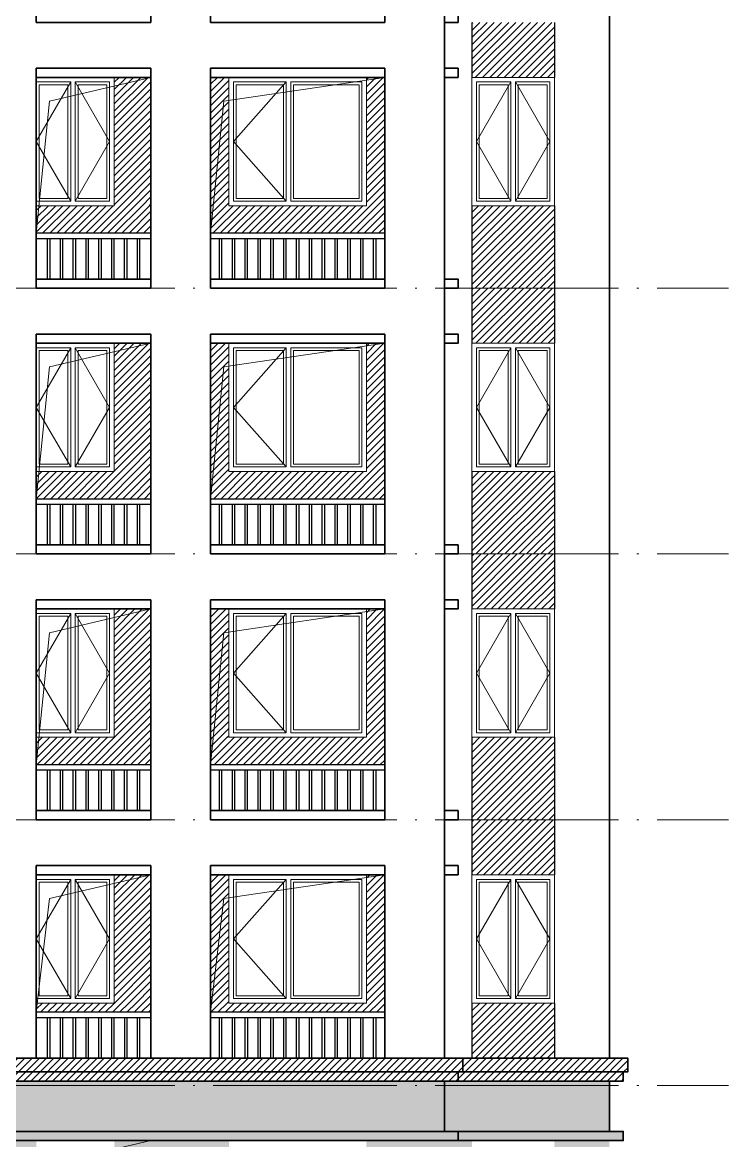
# Model space of a CAD drawing. Extents: x 27938 to 983267, y -209821 to 1628073.
# Drawn here: x 724915 to 732617, y 45640 to 57840 of the extents above; entities that cross this region are included whole.
import ezdxf
from ezdxf.xclip import XClip

# ---------------------------------------------------------------- set-up
doc = ezdxf.new("R2010")
doc.units = 0
doc.header["$LTSCALE"] = 1000
doc.header["$MEASUREMENT"] = 0
doc.header["$XCLIPFRAME"] = 0
doc.linetypes.add('DOTE', pattern=[2.42, 2, -0.2, 0.02, -0.2])
doc.layers.add('3-剖面填充（细）', color=250, linetype='Continuous')
doc.layers.add('Stair-栏杆', color=142, linetype='Continuous')
for name, color, linetype, lineweight in [('DOTE', 19, 'DOTE', 9), ('WINDOW', 144, 'Continuous', 15), ('立面-中轮廓线', 213, 'Continuous', 35), ('立面-普通轮廓', 7, 'Continuous', 18), ('立面-洞口示意', 152, 'Continuous', 13), ('立面-窗开启线', 250, 'Continuous', 13)]:
    doc.layers.add(name, color=color, linetype=linetype, lineweight=lineweight)
pattern_1 = [(45, (223561.654, -4e-12), (-39.2886205, 39.2886205), [])]
pattern_2 = [(45, (223511.654, -4e-12), (-39.2886205, 39.2886205), [])]
pattern_3 = [(45, (169682.19, 13864.28), (-39.2886205, 39.2886205), [])]
pattern_4 = [(45, (169632.19, 13864.28), (-39.2886205, 39.2886205), [])]

# ---------------------------------------------------------------- blocks, each defined once
blk = doc.blocks.new('A$C318717E3')
at = {"layer": 'WINDOW'}
for points in [[(50, 1350), (425, 1350), (425, 50), (50, 50)], [(850, 1350), (475, 1350), (475, 50), (850, 50)]]:
    blk.add_lwpolyline(points, close=True, dxfattribs=at)
at = {"layer": 'WINDOW', "color": 250}
for points in [[(80, 1320), (395, 1320), (395, 80), (80, 80)], [(820, 1320), (505, 1320), (505, 80), (820, 80)]]:
    blk.add_lwpolyline(points, close=True, dxfattribs=at)
at = {"layer": '立面-普通轮廓'}
blk.add_lwpolyline([(0, 1400), (900, 1400), (900, 0), (0, 0)], close=True, dxfattribs=at)
at = {"layer": '立面-窗开启线', "color": 251, "ltscale": 0.5, "true_color": 0x636466}
for points in [[(425, 1350), (50, 700), (425, 50)], [(475, 1350), (850, 700), (475, 50)]]:
    blk.add_lwpolyline(points, dxfattribs=at)
blk = doc.blocks.new('A$C1F9D7F8A')
at = {"layer": 'WINDOW'}
for points in [[(-1450, 1350), (-875, 1350), (-875, 50), (-1450, 50)], [(-50, 1350), (-825, 1350), (-825, 50), (-50, 50)]]:
    blk.add_lwpolyline(points, close=True, dxfattribs=at)
at = {"layer": 'WINDOW', "color": 250}
for points in [[(-1420, 1320), (-905, 1320), (-905, 80), (-1420, 80)], [(-80, 1320), (-795, 1320), (-795, 80), (-80, 80)]]:
    blk.add_lwpolyline(points, close=True, dxfattribs=at)
at = {"layer": '立面-普通轮廓'}
blk.add_lwpolyline([(0, 1400), (-1500, 1400), (-1500, 0), (0, 0)], close=True, dxfattribs=at)
at = {"layer": '立面-窗开启线', "color": 251, "ltscale": 0.5, "true_color": 0x636466}
blk.add_lwpolyline([(-875, 1350), (-1450, 700), (-875, 50)], dxfattribs=at)
blk = doc.blocks.new('HFHFHTFHFHTF')
at = {"layer": 'Stair-栏杆'}
for p, q in [((780196, 32976), (778946, 32976)), ((782746, 32976), (780846, 32976)), ((780196, 32916), (778946, 32916)), ((782746, 32916), (780846, 32916))]:
    blk.add_line(p, q, dxfattribs=at)
for points in [[(779066, 32916), (779066, 32476)], [(779096, 32476), (779096, 32916)], [(779206, 32916), (779206, 32476)], [(779236, 32476), (779236, 32916)], [(779346, 32916), (779346, 32476)], [(779376, 32476), (779376, 32916)], [(779486, 32916), (779486, 32476)], [(779516, 32476), (779516, 32916)], [(779626, 32916), (779626, 32476)], [(779656, 32476), (779656, 32916)], [(779766, 32916), (779766, 32476)], [(779796, 32476), (779796, 32916)], [(779906, 32916), (779906, 32476)], [(779936, 32476), (779936, 32916)], [(780046, 32916), (780046, 32476)], [(780076, 32476), (780076, 32916)], [(780941, 32916), (780941, 32476)], [(780971, 32476), (780971, 32916)], [(781081, 32916), (781081, 32476)], [(781111, 32476), (781111, 32916)], [(781221, 32916), (781221, 32476)], [(781251, 32476), (781251, 32916)], [(781361, 32916), (781361, 32476)], [(781391, 32476), (781391, 32916)], [(781501, 32916), (781501, 32476)], [(781531, 32476), (781531, 32916)], [(781641, 32916), (781641, 32476)], [(781671, 32476), (781671, 32916)], [(781781, 32916), (781781, 32476)], [(781811, 32476), (781811, 32916)], [(781921, 32916), (781921, 32476)], [(781951, 32476), (781951, 32916)], [(782061, 32916), (782061, 32476)], [(782091, 32476), (782091, 32916)], [(782201, 32916), (782201, 32476)], [(782231, 32476), (782231, 32916)], [(782341, 32916), (782341, 32476)], [(782371, 32476), (782371, 32916)], [(782481, 32916), (782481, 32476)], [(782511, 32476), (782511, 32916)], [(782621, 32916), (782621, 32476)], [(782651, 32476), (782651, 32916)]]:
    blk.add_lwpolyline(points, dxfattribs=at)
at = {"layer": '立面-中轮廓线'}
for p, q in [((783396, 35276), (783396, 32376)), ((785196, 35276), (785196, 32376)), ((778946, 34776), (778946, 32376)), ((780196, 34776), (780196, 32376)), ((780846, 34776), (780846, 32376)), ((782746, 34776), (782746, 32376))]:
    blk.add_line(p, q, dxfattribs=at)
for points in [[(780196, 34776), (778946, 34776)], [(782746, 34776), (780846, 34776)], [(783396, 34676), (783546, 34676), (783546, 34776), (783396, 34776)], [(778946, 34676), (780196, 34676)], [(780846, 34676), (782746, 34676)], [(780196, 32476), (778946, 32476)], [(782746, 32476), (780846, 32476)], [(783396, 32376), (783546, 32376), (783546, 32476), (783396, 32476)], [(778946, 32376), (780196, 32376)], [(780846, 32376), (782746, 32376)]]:
    blk.add_lwpolyline(points, dxfattribs=at)
ref = blk.add_blockref('A$C318717E3', (778896, 33276))
XClip(ref).set_block_clipping_path([(50.0002852819, 0), (900.0002853817, 1399.9999999998)])
for name, p in [('A$C1F9D7F8A', (782546, 33276)), ('A$C318717E3', (783696, 33276))]:
    blk.add_blockref(name, p)
blk = doc.blocks.new('GDFGDGRDGDDDWED')
at = {"layer": '3-剖面填充（细）'}
h = blk.add_hatch(dxfattribs=at)
h.set_pattern_fill('ANSI31', color=256, scale=35)
h.set_pattern_definition([(45, (216010.17, 1423), (-39.2886205, 39.2886205), [])])
h.paths.add_polyline_path([(783696, 35276), (784596, 35276), (784596, 34676), (783696, 34676)])
h = blk.add_hatch(dxfattribs=at)
h.set_pattern_fill('ANSI31', color=256, scale=35)
h.set_pattern_definition(pattern_2)
h.paths.add_polyline_path([(780196, 33276), (779796, 33276), (779796, 34676), (780196, 34676)])
h = blk.add_hatch(dxfattribs=at)
h.set_pattern_fill('ANSI31', color=256, scale=35)
h.set_pattern_definition(pattern_1)
h.paths.add_polyline_path([(781046, 33276), (780846, 33276), (780846, 34676), (781046, 34676)])
h = blk.add_hatch(dxfattribs=at)
h.set_pattern_fill('ANSI31', color=256, scale=35)
h.set_pattern_definition(pattern_1)
h.paths.add_polyline_path([(782746, 33276), (782546, 33276), (782546, 34676), (782746, 34676)])
h = blk.add_hatch(dxfattribs=at)
h.set_pattern_fill('ANSI31', color=256, scale=35)
h.set_pattern_definition(pattern_2)
h.paths.add_polyline_path([(780196, 32976), (778946, 32976), (778946, 33276), (780196, 33276)])
h = blk.add_hatch(dxfattribs=at)
h.set_pattern_fill('ANSI31', color=256, scale=35)
h.set_pattern_definition(pattern_1)
h.paths.add_polyline_path([(782746, 32976), (780846, 32976), (780846, 33276), (782746, 33276)])
h = blk.add_hatch(dxfattribs=at)
h.set_pattern_fill('ANSI31', color=256, scale=35)
h.set_pattern_definition([(45, (216010.17, -877), (-39.2886205, 39.2886205), [])])
h.paths.add_polyline_path([(784596, 32376), (783696, 32376), (783696, 33276), (784596, 33276)])
for p, q in [((783696, 35276), (783696, 34676)), ((784596, 35276), (784596, 34676)), ((783696, 33276), (783696, 32376)), ((784596, 33276), (784596, 32376))]:
    blk.add_line(p, q, dxfattribs=at)

msp = doc.modelspace()

# ---------------------------------------------------------------- hatches: boundary and pattern name
at = {"layer": '3-剖面填充（细）'}
h = msp.add_hatch(dxfattribs=at)
h.set_pattern_fill('ANSI31', color=256, scale=35)
h.set_pattern_definition([(45, (162130.71, 15287.28), (-39.2886205, 39.2886205), [])])
h.paths.add_polyline_path([(729816.2, 49140.3), (730716.4, 49140.3), (730716.9, 48540.3), (729816.8, 48540.3)])
h = msp.add_hatch(dxfattribs=at)
h.set_pattern_fill('ANSI31', color=256, scale=35)
h.set_pattern_definition(pattern_4)
h.paths.add_polyline_path([(726316.6, 47140.3), (725916.5, 47140.3), (725916.5, 48540.3), (726316.6, 48540.3)])
h = msp.add_hatch(dxfattribs=at)
h.set_pattern_fill('ANSI31', color=256, scale=35)
h.set_pattern_definition(pattern_3)
h.paths.add_polyline_path([(727166.6, 47140.3), (726966.6, 47140.3), (726966.6, 48540.3), (727166.6, 48540.3)])
h = msp.add_hatch(dxfattribs=at)
h.set_pattern_fill('ANSI31', color=256, scale=35)
h.set_pattern_definition(pattern_3)
h.paths.add_polyline_path([(728866.6, 47140.3), (728666.6, 47140.3), (728666.6, 48540.3), (728866.6, 48540.3)])
h = msp.add_hatch(dxfattribs=at)
h.set_pattern_fill('ANSI31', color=256, scale=35)
h.set_pattern_definition(pattern_4)
h.paths.add_polyline_path([(725066.5, 47040.3), (726316.6, 47040.3), (726316.6, 47140.3), (725066.5, 47140.3)])
h = msp.add_hatch(dxfattribs=at)
h.set_pattern_fill('ANSI31', color=256, scale=35)
h.set_pattern_definition(pattern_3)
h.paths.add_polyline_path([(726966.6, 47040.3), (728866.6, 47040.3), (728866.6, 47140.3), (726966.6, 47140.3)])
h = msp.add_hatch(dxfattribs=at)
h.set_pattern_fill('ANSI31', color=256, scale=35)
h.set_pattern_definition([(45, (162130.71, 12987.28), (-39.2886205, 39.2886205), [])])
h.paths.add_polyline_path([(729816.6, 46540.3), (730716.6, 46540.3), (730716.1, 47140.3), (729816.1, 47140.3)])
h = msp.add_hatch(dxfattribs=at)
h.set_pattern_fill('ANSI31', color=256, scale=35)
h.set_pattern_definition([(45, (261000.035, 1964.28), (-39.2886205, 39.2886205), [])])
edge = h.paths.add_edge_path()
edge.add_line((721316.6, 46290.3), (721316.6, 46540.3))
edge.add_line((721316.6, 46540.3), (731516.6, 46540.3))
edge.add_line((731516.6, 46540.3), (731516.6, 46390.3))
edge.add_line((731516.6, 46390.3), (731466.6, 46390.3))
edge.add_line((731466.6, 46390.3), (731466.6, 46290.3))
edge.add_line((731466.6, 46290.3), (721317.7, 46290.3))
h = msp.add_hatch(dxfattribs=at)
h.set_pattern_fill('混凝土', color=251, scale=40)
h.set_pattern_definition([(50, (-10314.46, 38067.26), (286.90407, -25.100854), [30, -330]), (355, (-10314.46, 38067.26), (-55.50053, 300.87685), [24, -264]), (100.4514, (-10290.55, 38065.17), (231.40375, 275.77582), [25.49608, -280.45684]), (46.1842, (-10314.46, 38147.26), (426.89642, -66.2076), [45, -495]), (96.6356, (-10278.9, 38141.75), (373.86508, 389.64715), [38.24412, -420.6852]), (351.1842, (-10314.46, 38147.26), (373.86478, 389.64744), [36, -396]), (21, (-10274.46, 38127.26), (238.76282, -161.04756), [30, -330]), (326, (-10274.46, 38127.26), (97.32613, 290.06002), [24, -264]), (71.4514, (-10254.56, 38113.84), (336.08905, 129.0122), [25.49608, -280.45684]), (37.5, (-10314.46, 38067.26), (4.863942, 133.157542), [0, -260.8, 0, -268, 0, -265]), (7.5, (-10314.46, 38067.26), (105.227815, 157.764685), [0, -152.8, 0, -254.8, 0, -101]), (327.5, (-10403.66, 38067.26), (213.528974, -9.021949), [0, -100, 0, -312, 0, -414]), (317.5, (-10443.66, 38067.26), (233.27447, 40.041993), [0, -130, 0, -207.2, 0, -294])])
h.paths.add_polyline_path([(716166.6, 45640.3), (716716.6, 45640.3), (716716.6, 44240.3), (716166.6, 44240.3)], flags=16)
h.paths.add_polyline_path([(714266.6, 45640.3), (715166.6, 45640.3), (715166.6, 44240.3), (714266.6, 44240.3)], flags=16)
h.paths.add_polyline_path([(711716.6, 44140.3), (712966.7, 44140.3), (712966.7, 43640.3), (711716.6, 43640.3)], flags=16)
h.paths.add_polyline_path([(712116.7, 45640.3), (712966.7, 45640.3), (712966.7, 44240.3), (712116.7, 44240.3)], flags=16)
h.paths.add_polyline_path([(709166.6, 44140.3), (711066.6, 44140.3), (711066.6, 43640.3), (709166.6, 43640.3)], flags=16)
h.paths.add_polyline_path([(709366.6, 45640.3), (710866.6, 45640.3), (710866.6, 44240.3), (709366.6, 44240.3)], flags=16)
h.paths.add_polyline_path([(707316.7, 45640.3), (708216.7, 45640.3), (708216.7, 44240.3), (707316.7, 44240.3)], flags=16)
h.paths.add_polyline_path([(721866.6, 45640.3), (721316.6, 45640.3), (721316.6, 44240.3), (721866.6, 44240.3)], flags=16)
h.paths.add_polyline_path([(723766.6, 45640.3), (722866.6, 45640.3), (722866.6, 44240.3), (723766.6, 44240.3)], flags=16)
h.paths.add_polyline_path([(726316.6, 44140.3), (725066.5, 44140.3), (725066.5, 43640.3), (726316.6, 43640.3)], flags=16)
h.paths.add_polyline_path([(725916.5, 45640.3), (725066.5, 45640.3), (725066.5, 44240.3), (725916.5, 44240.3)], flags=16)
h.paths.add_polyline_path([(728866.6, 44140.3), (726966.6, 44140.3), (726966.6, 43640.3), (728866.6, 43640.3)], flags=16)
h.paths.add_polyline_path([(728666.6, 45640.3), (727166.6, 45640.3), (727166.6, 44240.3), (728666.6, 44240.3)], flags=16)
h.paths.add_polyline_path([(730716.5, 45640.3), (729816.5, 45640.3), (729816.5, 44240.3), (730716.5, 44240.3)], flags=16)
h.paths.add_polyline_path([(731316.6, 46290.3), (731316.6, 45740.3), (731466.6, 45740.3), (731466.6, 45640.3), (731316.6, 45640.3), (731316.6, 43940.4), (731466.6, 43940.4), (731466.6, 43840.4), (731316.6, 43840.4), (731316.6, 43190.4), (721316.6, 43190.3), (721316.6, 46290.3)])
h.paths.add_polyline_path([(697466.6, 45640.3), (696916.6, 45640.3), (696916.6, 44240.3), (697466.6, 44240.3)], flags=16)
h.paths.add_polyline_path([(699366.6, 45640.3), (698466.6, 45640.3), (698466.6, 44240.3), (699366.6, 44240.3)], flags=16)
h.paths.add_polyline_path([(701916.6, 44140.3), (700666.5, 44140.3), (700666.5, 43640.3), (701916.6, 43640.3)], flags=16)
h.paths.add_polyline_path([(701516.5, 45640.3), (700666.5, 45640.3), (700666.5, 44240.3), (701516.5, 44240.3)], flags=16)
h.paths.add_polyline_path([(704466.6, 44140.3), (702566.6, 44140.3), (702566.6, 43640.3), (704466.6, 43640.3)], flags=16)
h.paths.add_polyline_path([(704266.6, 45640.3), (702766.6, 45640.3), (702766.6, 44240.3), (704266.6, 44240.3)], flags=16)
h.paths.add_polyline_path([(706316.5, 45640.3), (705416.5, 45640.3), (705416.5, 44240.3), (706316.5, 44240.3)], flags=16)
h.paths.add_polyline_path([(696916.6, 46290.3), (716716.6, 46290.3), (716716.6, 43190.3), (696916.6, 43190.3)])
h.paths.add_polyline_path([(691766.6, 45640.3), (692316.6, 45640.3), (692316.6, 44240.3), (691766.6, 44240.3)], flags=16)
h.paths.add_polyline_path([(689866.6, 45640.3), (690766.6, 45640.3), (690766.6, 44240.3), (689866.6, 44240.3)], flags=16)
h.paths.add_polyline_path([(687316.6, 44140.3), (688566.7, 44140.3), (688566.7, 43640.3), (687316.6, 43640.3)], flags=16)
h.paths.add_polyline_path([(687716.7, 45640.3), (688566.7, 45640.3), (688566.7, 44240.3), (687716.7, 44240.3)], flags=16)
h.paths.add_polyline_path([(684766.6, 44140.3), (686666.6, 44140.3), (686666.6, 43640.3), (684766.6, 43640.3)], flags=16)
h.paths.add_polyline_path([(684966.6, 45640.3), (686466.6, 45640.3), (686466.6, 44240.3), (684966.6, 44240.3)], flags=16)
h.paths.add_polyline_path([(682916.7, 45640.3), (683816.7, 45640.3), (683816.7, 44240.3), (682916.7, 44240.3)], flags=16)
h.paths.add_polyline_path([(682316.6, 46290.3), (682316.6, 45740.3), (682166.6, 45740.3), (682166.6, 45640.3), (682316.6, 45640.3), (682316.6, 43940.4), (682166.6, 43940.4), (682166.6, 43840.4), (682316.6, 43840.4), (682316.6, 43190.4), (692316.6, 43190.3), (692316.6, 46290.3)])

# ---------------------------------------------------------------- linework, layer by layer
for p, q in [((729816.5, 49140.3), (729816.5, 48540.3)), ((730716.5, 49140.3), (730716.5, 48540.3)), ((729816.5, 47140.3), (729816.5, 46540.3)), ((730716.5, 47140.3), (730716.5, 46540.3))]:
    msp.add_line(p, q, dxfattribs=at)
at = {"layer": 'DOTE', "linetype": 'DOTE'}
for p, q in [((681016.6, 54940.3), (732616.6, 54940.3)), ((681016.6, 52040.3), (732616.6, 52040.3)), ((681016.6, 49140.3), (732616.6, 49140.3)), ((681016.6, 46240.3), (732616.6, 46240.3))]:
    msp.add_line(p, q, dxfattribs=at)
at = {"layer": 'Stair-栏杆'}
for p, q in [((726316.6, 47040.3), (725066.5, 47040.3)), ((726316.6, 46980.3), (725066.5, 46980.3)), ((728866.6, 47040.3), (726966.6, 47040.3)), ((728866.6, 46980.3), (726966.6, 46980.3))]:
    msp.add_line(p, q, dxfattribs=at)
for points in [[(725186.6, 46980.3), (725186.6, 46540.3)], [(725216.6, 46540.3), (725216.6, 46980.3)], [(725326.6, 46980.3), (725326.6, 46540.3)], [(725356.6, 46540.3), (725356.6, 46980.3)], [(725466.6, 46980.3), (725466.6, 46540.3)], [(725496.6, 46540.3), (725496.6, 46980.3)], [(725606.6, 46980.3), (725606.6, 46540.3)], [(725636.6, 46540.3), (725636.6, 46980.3)], [(725746.6, 46980.3), (725746.6, 46540.3)], [(725776.6, 46540.3), (725776.6, 46980.3)], [(725886.6, 46980.3), (725886.6, 46540.3)], [(725916.6, 46540.3), (725916.6, 46980.3)], [(726026.6, 46980.3), (726026.6, 46540.3)], [(726056.6, 46540.3), (726056.6, 46980.3)], [(726166.6, 46980.3), (726166.6, 46540.3)], [(726196.6, 46540.3), (726196.6, 46980.3)], [(727061.6, 46980.3), (727061.6, 46540.3)], [(727091.6, 46540.3), (727091.6, 46980.3)], [(727201.6, 46980.3), (727201.6, 46540.3)], [(727231.6, 46540.3), (727231.6, 46980.3)], [(727341.6, 46980.3), (727341.6, 46540.3)], [(727371.6, 46540.3), (727371.6, 46980.3)], [(727481.6, 46980.3), (727481.6, 46540.3)], [(727511.6, 46540.3), (727511.6, 46980.3)], [(727621.6, 46980.3), (727621.6, 46540.3)], [(727651.6, 46540.3), (727651.6, 46980.3)], [(727761.6, 46980.3), (727761.6, 46540.3)], [(727791.6, 46540.3), (727791.6, 46980.3)], [(727901.6, 46980.3), (727901.6, 46540.3)], [(727931.6, 46540.3), (727931.6, 46980.3)], [(728041.6, 46980.3), (728041.6, 46540.3)], [(728071.6, 46540.3), (728071.6, 46980.3)], [(728181.6, 46980.3), (728181.6, 46540.3)], [(728211.6, 46540.3), (728211.6, 46980.3)], [(728321.6, 46980.3), (728321.6, 46540.3)], [(728351.6, 46540.3), (728351.6, 46980.3)], [(728461.6, 46980.3), (728461.6, 46540.3)], [(728491.6, 46540.3), (728491.6, 46980.3)], [(728601.6, 46980.3), (728601.6, 46540.3)], [(728631.6, 46540.3), (728631.6, 46980.3)], [(728741.6, 46980.3), (728741.6, 46540.3)], [(728771.6, 46540.3), (728771.6, 46980.3)]]:
    msp.add_lwpolyline(points, dxfattribs=at)
at = {"layer": '立面-中轮廓线'}
for p, q in [((729516.6, 49140.3), (729516.6, 46540.3)), ((731316.6, 49140.3), (731316.6, 46540.3)), ((725066.5, 48640.3), (725066.5, 46540.3)), ((726316.6, 48640.3), (726316.6, 46540.3)), ((726966.6, 48640.3), (726966.6, 46540.3)), ((728866.6, 48640.3), (728866.6, 46540.3))]:
    msp.add_line(p, q, dxfattribs=at)
at = {"layer": '立面-中轮廓线', "color": 2}
for p, q in [((731516.6, 46540.3), (721316.6, 46540.3)), ((731516.6, 46390.3), (721316.6, 46390.3)), ((731316.6, 46290.3), (721316.6, 46290.3)), ((731316.6, 45740.3), (721316.6, 45740.3)), ((731316.6, 45640.3), (721316.6, 45640.3))]:
    msp.add_line(p, q, dxfattribs=at)
at = {"layer": '立面-中轮廓线'}
for points in [[(726316.6, 48640.3), (725066.5, 48640.3)], [(728866.6, 48640.3), (726966.6, 48640.3)], [(729516.6, 48540.3), (729666.6, 48540.3), (729666.6, 48640.3), (729516.6, 48640.3)], [(725066.5, 48540.3), (726316.6, 48540.3)], [(726966.6, 48540.3), (728866.6, 48540.3)]]:
    msp.add_lwpolyline(points, dxfattribs=at)
at = {"layer": '立面-中轮廓线', "color": 2}
for points in [[(729516.6, 46540.3), (729716.6, 46540.3), (729716.6, 46390.3), (729666.6, 46390.3), (729666.6, 46290.3), (729516.6, 46290.3), (729516.6, 45740.3), (729666.6, 45740.3), (729666.6, 45640.3), (729516.6, 45640.3)], [(731316.6, 46540.3), (731516.6, 46540.3), (731516.6, 46390.3), (731466.6, 46390.3), (731466.6, 46290.3), (731316.6, 46290.3), (731316.6, 45740.3), (731466.6, 45740.3), (731466.6, 45640.3), (731316.6, 45640.3)]]:
    msp.add_lwpolyline(points, dxfattribs=at)
at = {"layer": '立面-洞口示意'}
for points in [[(725066.5, 55540.3), (725211.3, 56981.2), (726316.6, 57240.3)], [(726966.6, 55540.3), (727111.4, 56981.2), (728866.6, 57240.3)], [(725066.5, 52640.3), (725211.3, 54081.2), (726316.6, 54340.3)], [(726966.6, 52640.3), (727111.4, 54081.2), (728866.6, 54340.3)], [(725066.5, 49740.3), (725211.3, 51181.2), (726316.6, 51440.3)], [(726966.6, 49740.3), (727111.4, 51181.2), (728866.6, 51440.3)], [(725066.5, 47040.3), (725211.3, 48281.2), (726316.6, 48540.3)], [(726966.6, 47040.3), (727111.4, 48281.2), (728866.6, 48540.3)], [(725066.5, 44140.3), (725211.3, 45381.2), (726316.6, 45640.3)]]:
    msp.add_lwpolyline(points, dxfattribs=at)

# ---------------------------------------------------------------- block references
for name, p in [('HFHFHTFHFHTF', (-53879.5, 25464.3)), ('HFHFHTFHFHTF', (-53879.5, 22564.3)), ('GDFGDGRDGDDDWED', (-53879.5, 22564.3)), ('HFHFHTFHFHTF', (-53879.5, 19664.3)), ('GDFGDGRDGDDDWED', (-53879.5, 19664.3)), ('HFHFHTFHFHTF', (-53879.5, 16764.3)), ('GDFGDGRDGDDDWED', (-53879.5, 16764.3)), ('A$C1F9D7F8A', (728666.6, 47140.3)), ('A$C318717E3', (729816.5, 47140.3))]:
    msp.add_blockref(name, p)
ref = msp.add_blockref('A$C318717E3', (725016.5, 47140.3))
XClip(ref).set_block_clipping_path([(50.0002852819, 0), (900.0002853817, 1399.9999999998)])

doc.saveas('drawing.dxf')
